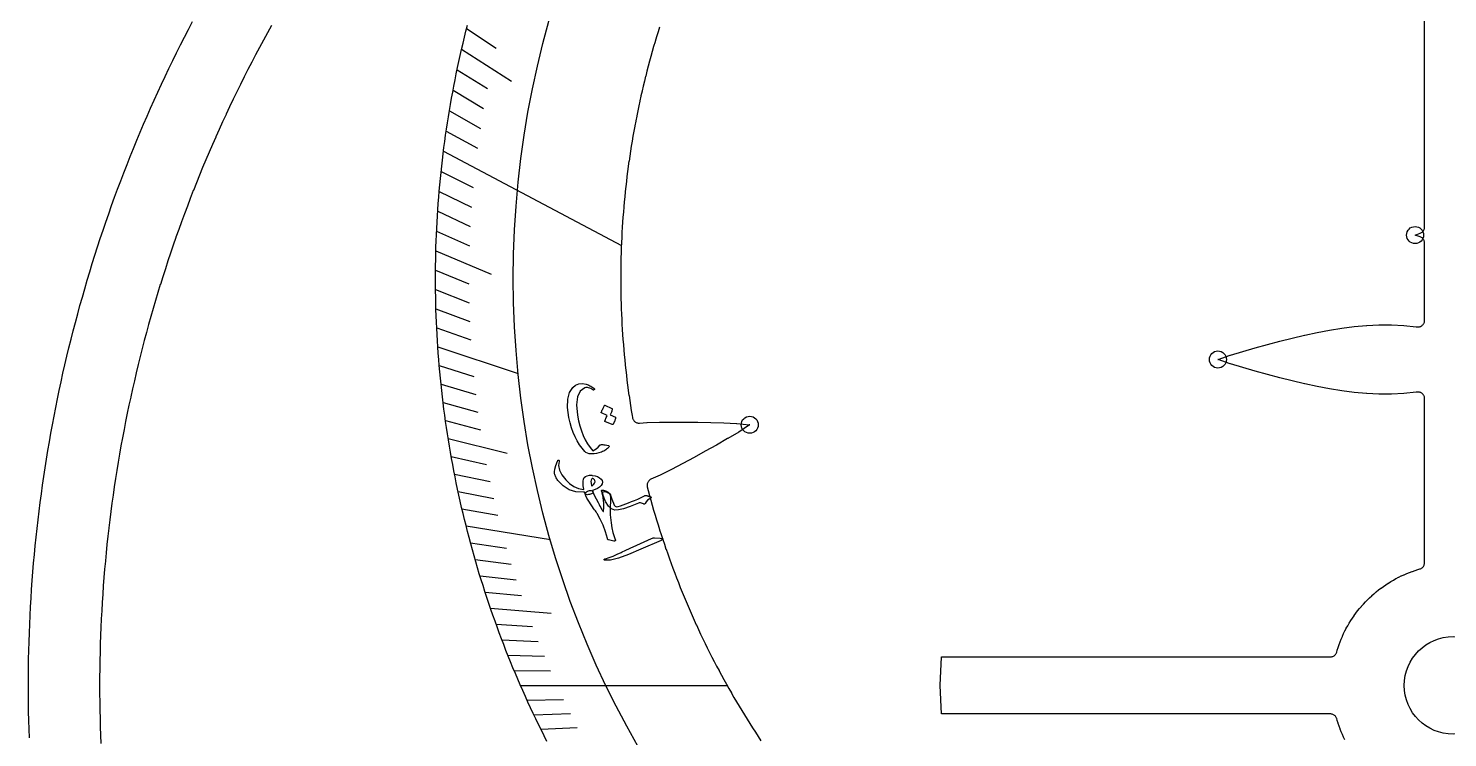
# Model space of a CAD drawing. Header units: millimetres. Extents: x -54 to 54, y -54 to 54.
# Drawn here: x -54 to -0.2, y -2 to 24.9 of the extents above; entities that cross this region are included whole.
import ezdxf

# ---------------------------------------------------------------- set-up
doc = ezdxf.new("R2010")
doc.units = ezdxf.units.MM
for name, color, linetype in [('CUT_INNER', 6, 'Continuous'), ('CUT_OUTER', 1, 'Continuous'), ('ENGRAVE', 7, 'Continuous'), ('ENGRAVE_FINE', 8, 'Continuous'), ('TEXT', 5, 'Continuous')]:
    doc.layers.add(name, color=color, linetype=linetype)

msp = doc.modelspace()

# ---------------------------------------------------------------- linework, layer by layer
at = {"layer": 'CUT_INNER'}
for points in [[(-4.1006, -2.0623), (-4.1486, -1.9639), (-4.1499, -1.9611), (-4.1956, -1.8615), (-4.1968, -1.8586), (-4.24, -1.7579), (-4.2412, -1.7551), (-4.2819, -1.6533), (-4.283, -1.6505), (-4.3212, -1.5478), (-4.3222, -1.5449), (-4.3578, -1.4412), (-4.3588, -1.4383), (-4.3919, -1.3339), (-4.3928, -1.3309), (-4.4132, -1.2604), (-4.4213, -1.237), (-4.4317, -1.2144), (-4.4442, -1.1931), (-4.4588, -1.173), (-4.4752, -1.1546), (-4.4935, -1.1378), (-4.5133, -1.1229), (-4.5345, -1.1101), (-4.5568, -1.0994), (-4.5801, -1.091), (-4.6041, -1.0849), (-4.6286, -1.0812), (-4.6534, -1.08), (-19.3823, -1.08), (-19.388, -1.0797), (-19.3885, -1.0741), (-19.441, -0.0061), (-19.441, 0.0061), (-19.3885, 1.0741), (-19.388, 1.0797), (-19.3823, 1.08), (-4.6534, 1.08), (-4.6286, 1.0812), (-4.6041, 1.0849), (-4.5801, 1.091), (-4.5568, 1.0994), (-4.5345, 1.1101), (-4.5133, 1.1229), (-4.4935, 1.1378), (-4.4752, 1.1546), (-4.4588, 1.173), (-4.4442, 1.1931), (-4.4317, 1.2144), (-4.4213, 1.237), (-4.4132, 1.2604), (-4.3928, 1.3309), (-4.3919, 1.3339), (-4.3588, 1.4383), (-4.3578, 1.4412), (-4.3222, 1.5449), (-4.3212, 1.5478), (-4.283, 1.6505), (-4.2819, 1.6533), (-4.2412, 1.7551), (-4.24, 1.7579), (-4.1968, 1.8586), (-4.1956, 1.8615), (-4.1499, 1.9611), (-4.1486, 1.9639), (-4.1006, 2.0623), (-4.0992, 2.0651), (-4.0487, 2.1623), (-4.0473, 2.1651), (-3.9944, 2.2611), (-3.9929, 2.2637), (-3.9377, 2.3584), (-3.9362, 2.361), (-3.8787, 2.4543), (-3.877, 2.4569), (-3.8173, 2.5488), (-3.8156, 2.5513), (-3.7536, 2.6417), (-3.7518, 2.6442), (-3.6876, 2.733), (-3.6858, 2.7355), (-3.6194, 2.8227), (-3.6176, 2.8251), (-3.5491, 2.9107), (-3.5471, 2.913), (-3.4766, 2.9969), (-3.4746, 2.9992), (-3.402, 3.0813), (-3.3999, 3.0836), (-3.3253, 3.1639), (-3.3232, 3.1661), (-3.2467, 3.2445), (-3.2445, 3.2467), (-3.1661, 3.3232), (-3.1639, 3.3253), (-3.0836, 3.3999), (-3.0813, 3.402), (-2.9992, 3.4746), (-2.9969, 3.4766), (-2.913, 3.5471), (-2.9107, 3.5491), (-2.8251, 3.6176), (-2.8227, 3.6194), (-2.7355, 3.6858), (-2.733, 3.6876), (-2.6442, 3.7518), (-2.6417, 3.7536), (-2.5513, 3.8156), (-2.5488, 3.8173), (-2.4569, 3.877), (-2.4543, 3.8787), (-2.361, 3.9362), (-2.3584, 3.9377), (-2.2637, 3.9929), (-2.2611, 3.9944), (-2.1651, 4.0473), (-2.1623, 4.0487), (-2.0651, 4.0992), (-2.0623, 4.1006), (-1.9639, 4.1486), (-1.9611, 4.1499), (-1.8615, 4.1956), (-1.8586, 4.1968), (-1.7579, 4.24), (-1.7551, 4.2412), (-1.6533, 4.2819), (-1.6505, 4.283), (-1.5478, 4.3212), (-1.5449, 4.3222), (-1.4412, 4.3578), (-1.4383, 4.3588), (-1.3339, 4.3919), (-1.3309, 4.3928), (-1.2604, 4.4132), (-1.237, 4.4213), (-1.2144, 4.4317), (-1.1931, 4.4442), (-1.173, 4.4588), (-1.1546, 4.4752), (-1.1378, 4.4935), (-1.1229, 4.5133), (-1.1101, 4.5345), (-1.0994, 4.5568), (-1.091, 4.5801), (-1.0849, 4.6041), (-1.0812, 4.6286), (-1.08, 4.6534), (-1.08, 10.8694), (-1.0811, 10.8933), (-1.0846, 10.917), (-1.0903, 10.9403), (-1.0982, 10.9629), (-1.1082, 10.9847), (-1.1202, 11.0054), (-1.1342, 11.0248), (-1.15, 11.0429), (-1.1674, 11.0593), (-1.1864, 11.074), (-1.2066, 11.0868), (-1.228, 11.0976), (-1.2503, 11.1063), (-1.2734, 11.1129), (-1.2969, 11.1172), (-1.3208, 11.1192), (-1.3448, 11.1189), (-1.3686, 11.1164), (-1.3973, 11.1119), (-1.404, 11.111), (-1.867, 11.0642), (-1.8735, 11.0638), (-2.3367, 11.0412), (-2.3429, 11.0411), (-2.8065, 11.0415), (-2.8122, 11.0416), (-3.2763, 11.0633), (-3.2815, 11.0637), (-3.7461, 11.1051), (-3.7508, 11.1056), (-4.216, 11.165), (-4.2201, 11.1656), (-4.6858, 11.2409), (-4.6894, 11.2415), (-5.1557, 11.3308), (-5.1586, 11.3314), (-5.6255, 11.4324), (-5.6279, 11.4329), (-6.0954, 11.5437), (-6.0972, 11.5442), (-6.5652, 11.6626), (-6.5665, 11.6629), (-7.0344, 11.787), (-7.5041, 11.9156), (-7.9739, 12.0479), (-7.9752, 12.0483), (-8.4405, 12.1846), (-8.4476, 12.1869), (-8.9077, 12.3522), (-8.9128, 12.3544), (-8.9077, 12.3566), (-8.4476, 12.5219), (-8.4405, 12.5242), (-7.9752, 12.6605), (-7.9739, 12.6609), (-7.5058, 12.7927), (-7.0364, 12.9213), (-6.5665, 13.0459), (-6.5652, 13.0462), (-6.0972, 13.1646), (-6.0954, 13.1651), (-5.6279, 13.2758), (-5.6255, 13.2764), (-5.1586, 13.3774), (-5.1557, 13.378), (-4.6894, 13.4673), (-4.6858, 13.4679), (-4.2201, 13.5432), (-4.216, 13.5438), (-3.7508, 13.6031), (-3.7461, 13.6037), (-3.2815, 13.6451), (-3.2763, 13.6455), (-2.8122, 13.6672), (-2.8065, 13.6673), (-2.3429, 13.6677), (-2.3367, 13.6675), (-1.8735, 13.645), (-1.867, 13.6445), (-1.404, 13.5978), (-1.3973, 13.5969), (-1.3686, 13.5924), (-1.3448, 13.5899), (-1.3208, 13.5896), (-1.2969, 13.5916), (-1.2734, 13.5959), (-1.2503, 13.6025), (-1.228, 13.6112), (-1.2066, 13.622), (-1.1864, 13.6348), (-1.1674, 13.6495), (-1.15, 13.6659), (-1.1342, 13.684), (-1.1202, 13.7034), (-1.1082, 13.7241), (-1.0982, 13.7459), (-1.0903, 13.7685), (-1.0846, 13.7918), (-1.0811, 13.8155), (-1.08, 13.8394), (-1.08, 16.7657), (-1.0813, 16.7912), (-1.0852, 16.8164), (-1.0916, 16.8411), (-1.1006, 16.8651), (-1.1119, 16.8879), (-1.1255, 16.9095), (-1.1412, 16.9296), (-1.1589, 16.948), (-1.1784, 16.9645), (-1.1995, 16.9789), (-1.2219, 16.9911), (-1.2455, 17.001), (-1.4344, 17.0689), (-1.4396, 17.0711), (-1.4344, 17.0732), (-1.2455, 17.1411), (-1.2219, 17.151), (-1.1995, 17.1632), (-1.1784, 17.1776), (-1.1589, 17.1941), (-1.1412, 17.2125), (-1.1255, 17.2326), (-1.1119, 17.2542), (-1.1006, 17.2771), (-1.0916, 17.301), (-1.0852, 17.3257), (-1.0813, 17.3509), (-1.08, 17.3764), (-1.08, 28.0387)], [(-44.7901, 25.0107), (-44.942, 24.7367), (-44.9428, 24.7354), (-45.093, 24.4605), (-45.0937, 24.4591), (-45.2422, 24.1833), (-45.2429, 24.182), (-45.3897, 23.9053), (-45.3904, 23.9039), (-45.5356, 23.6263), (-45.5363, 23.625), (-45.6797, 23.3465), (-45.6804, 23.3451), (-45.8221, 23.0657), (-45.8227, 23.0644), (-45.9627, 22.7842), (-45.9634, 22.7828), (-46.1017, 22.5017), (-46.1023, 22.5003), (-46.2389, 22.2184), (-46.2395, 22.217), (-46.3743, 21.9343), (-46.375, 21.9329), (-46.508, 21.6493), (-46.5087, 21.6479), (-46.64, 21.3635), (-46.6406, 21.3621), (-46.7702, 21.077), (-46.7708, 21.0756), (-46.8986, 20.7896), (-46.8993, 20.7882), (-47.0253, 20.5014), (-47.0259, 20.5), (-47.1502, 20.2125), (-47.1508, 20.2111), (-47.2734, 19.9228), (-47.274, 19.9214), (-47.3947, 19.6324), (-47.3953, 19.631), (-47.5143, 19.3412), (-47.5149, 19.3398), (-47.6321, 19.0493), (-47.6326, 19.0479), (-47.7481, 18.7567), (-47.7486, 18.7552), (-47.8623, 18.4633), (-47.8628, 18.4619), (-47.9746, 18.1693), (-47.9752, 18.1679), (-48.0852, 17.8746), (-48.0858, 17.8732), (-48.194, 17.5792), (-48.1945, 17.5778), (-48.3009, 17.2832), (-48.3015, 17.2817), (-48.4061, 16.9865), (-48.4066, 16.985), (-48.5094, 16.6891), (-48.5099, 16.6877), (-48.6109, 16.3912), (-48.6114, 16.3897), (-48.7106, 16.0926), (-48.711, 16.0911), (-48.8084, 15.7934), (-48.8089, 15.792), (-48.9044, 15.4936), (-48.9048, 15.4922), (-48.9985, 15.1933), (-48.999, 15.1918), (-49.0908, 14.8923), (-49.0913, 14.8909), (-49.1813, 14.5908), (-49.1817, 14.5894), (-49.2699, 14.2888), (-49.2703, 14.2873), (-49.3566, 13.9862), (-49.357, 13.9847), (-49.4415, 13.6831), (-49.4419, 13.6816), (-49.5245, 13.3795), (-49.5249, 13.378), (-49.6057, 13.0753), (-49.6061, 13.0739), (-49.685, 12.7707), (-49.6854, 12.7692), (-49.7624, 12.4656), (-49.7628, 12.4641), (-49.838, 12.1601), (-49.8383, 12.1586), (-49.9116, 11.854), (-49.912, 11.8525), (-49.9834, 11.5476), (-49.9838, 11.5461), (-50.0533, 11.2406), (-50.0537, 11.2391), (-50.1214, 10.9333), (-50.1217, 10.9318), (-50.1875, 10.6256), (-50.1878, 10.6241), (-50.2518, 10.3174), (-50.2521, 10.3159), (-50.3141, 10.0089), (-50.3144, 10.0074), (-50.3746, 9.7), (-50.3749, 9.6985), (-50.4332, 9.3907), (-50.4334, 9.3892), (-50.4898, 9.0811), (-50.4901, 9.0796), (-50.5446, 8.7711), (-50.5449, 8.7696), (-50.5975, 8.4608), (-50.5977, 8.4593), (-50.6484, 8.1502), (-50.6487, 8.1487), (-50.6975, 7.8393), (-50.6977, 7.8377), (-50.7446, 7.528), (-50.7449, 7.5265), (-50.7899, 7.2165), (-50.7901, 7.215), (-50.8332, 6.9048), (-50.8334, 6.9032), (-50.8746, 6.5927), (-50.8748, 6.5912), (-50.9141, 6.2804), (-50.9143, 6.2789), (-50.9517, 5.9679), (-50.9519, 5.9664), (-50.9873, 5.6552), (-50.9875, 5.6536), (-51.0211, 5.3422), (-51.0212, 5.3407), (-51.0529, 5.029), (-51.053, 5.0275), (-51.0828, 4.7157), (-51.0829, 4.7142), (-51.1108, 4.4022), (-51.1109, 4.4006), (-51.1368, 4.0885), (-51.1369, 4.0869), (-51.1609, 3.7746), (-51.1611, 3.7731), (-51.1831, 3.4606), (-51.1832, 3.4591), (-51.2034, 3.1465), (-51.2035, 3.145), (-51.2218, 2.8323), (-51.2218, 2.8308), (-51.2382, 2.5179), (-51.2382, 2.5164), (-51.2527, 2.2035), (-51.2527, 2.202), (-51.2652, 1.889), (-51.2653, 1.8874), (-51.2758, 1.5744), (-51.2759, 1.5729), (-51.2845, 1.2597), (-51.2846, 1.2582), (-51.2913, 0.945), (-51.2913, 0.9435), (-51.2961, 0.6303), (-51.2961, 0.6288), (-51.299, 0.3155), (-51.299, 0.314), (-51.3, 0.0008), (-51.3, -0.0008), (-51.299, -0.314), (-51.299, -0.3155), (-51.2961, -0.6288), (-51.2961, -0.6303), (-51.2913, -0.9435), (-51.2913, -0.945), (-51.2846, -1.2582), (-51.2845, -1.2597), (-51.2759, -1.5729), (-51.2758, -1.5744), (-51.2653, -1.8874), (-51.2652, -1.889), (-51.2527, -2.202)], [(-34.3435, -2.122), (-34.4506, -1.911), (-34.5563, -1.6993), (-34.6608, -1.4869), (-34.7639, -1.2739), (-34.8658, -1.0603), (-34.9663, -0.846), (-35.0655, -0.6312), (-35.1634, -0.4157), (-35.26, -0.1997), (-35.3552, 0.017), (-35.4491, 0.2342), (-35.5417, 0.452), (-35.633, 0.6704), (-35.7229, 0.8893), (-35.8114, 1.1087), (-35.8986, 1.3287), (-35.9845, 1.5493), (-36.069, 1.7703), (-36.1521, 1.9919), (-36.2339, 2.214), (-36.3143, 2.4366), (-36.3933, 2.6596), (-36.471, 2.8832), (-36.5473, 3.1072), (-36.6223, 3.3317), (-36.6958, 3.5566), (-36.768, 3.782), (-36.8388, 4.0078), (-36.9082, 4.2341), (-36.9762, 4.4608), (-37.0428, 4.6878), (-37.108, 4.9153), (-37.1718, 5.1432), (-37.2342, 5.3715), (-37.2953, 5.6002), (-37.3549, 5.8292), (-37.4131, 6.0586), (-37.4699, 6.2883), (-37.5253, 6.5184), (-37.5793, 6.7488), (-37.6318, 6.9795), (-37.683, 7.2106), (-37.7327, 7.442), (-37.781, 7.6737), (-37.8279, 7.9056), (-37.8734, 8.1379), (-37.9174, 8.3704), (-37.96, 8.6032), (-38.0012, 8.8362), (-38.0409, 9.0695), (-38.0793, 9.3031), (-38.1161, 9.5368), (-38.1516, 9.7708), (-38.1856, 10.005), (-38.2182, 10.2394), (-38.2493, 10.474), (-38.279, 10.7088), (-38.3073, 10.9438), (-38.3341, 11.1789), (-38.3594, 11.4142), (-38.3834, 11.6496), (-38.4058, 11.8852), (-38.4269, 12.121), (-38.4465, 12.3568), (-38.4646, 12.5928), (-38.4813, 12.8288), (-38.4965, 13.065), (-38.5103, 13.3012), (-38.5227, 13.5376), (-38.5336, 13.774), (-38.543, 14.0105), (-38.551, 14.247), (-38.5575, 14.4835), (-38.5626, 14.7201), (-38.5662, 14.9568), (-38.5684, 15.1934), (-38.5692, 15.4301), (-38.5684, 15.6667), (-38.5663, 15.9034), (-38.5626, 16.14), (-38.5576, 16.3766), (-38.551, 16.6132), (-38.543, 16.8497), (-38.5336, 17.0862), (-38.5227, 17.3226), (-38.5104, 17.5589), (-38.4966, 17.7952), (-38.4814, 18.0313), (-38.4647, 18.2674), (-38.4466, 18.5034), (-38.427, 18.7392), (-38.406, 18.9749), (-38.3835, 19.2105), (-38.3596, 19.446), (-38.3342, 19.6813), (-38.3074, 19.9164), (-38.2792, 20.1514), (-38.2495, 20.3862), (-38.2184, 20.6208), (-38.1858, 20.8552), (-38.1518, 21.0894), (-38.1164, 21.3233), (-38.0795, 21.5571), (-38.0412, 21.7907), (-38.0015, 22.0239), (-37.9603, 22.257), (-37.9177, 22.4898), (-37.8737, 22.7223), (-37.8282, 22.9546), (-37.7813, 23.1865), (-37.733, 23.4182), (-37.6833, 23.6496), (-37.6322, 23.8806), (-37.5796, 24.1114), (-37.5256, 24.3418), (-37.4703, 24.5719), (-37.4135, 24.8016), (-37.3553, 25.031)], [(-30.0762, 24.9581), (-30.1337, 24.7749), (-30.1341, 24.7734), (-30.1904, 24.5898), (-30.1909, 24.5883), (-30.2461, 24.4044), (-30.2465, 24.4029), (-30.3006, 24.2186), (-30.301, 24.2172), (-30.3539, 24.0326), (-30.3543, 24.0311), (-30.4061, 23.8461), (-30.4065, 23.8447), (-30.4572, 23.6594), (-30.4576, 23.6579), (-30.5071, 23.4724), (-30.5075, 23.4709), (-30.5559, 23.285), (-30.5562, 23.2836), (-30.6035, 23.0974), (-30.6039, 23.0959), (-30.6499, 22.9095), (-30.6503, 22.908), (-30.6953, 22.7213), (-30.6956, 22.7198), (-30.7394, 22.5328), (-30.7398, 22.5313), (-30.7824, 22.3441), (-30.7827, 22.3426), (-30.8242, 22.155), (-30.8246, 22.1535), (-30.8649, 21.9658), (-30.8652, 21.9643), (-30.9044, 21.7763), (-30.9048, 21.7748), (-30.9428, 21.5865), (-30.9431, 21.585), (-30.98, 21.3966), (-30.9803, 21.395), (-31.016, 21.2064), (-31.0163, 21.2048), (-31.0509, 21.0159), (-31.0511, 21.0144), (-31.0845, 20.8253), (-31.0848, 20.8238), (-31.1171, 20.6345), (-31.1173, 20.633), (-31.1484, 20.4434), (-31.1486, 20.4419), (-31.1786, 20.2522), (-31.1788, 20.2507), (-31.2076, 20.0608), (-31.2078, 20.0593), (-31.2354, 19.8693), (-31.2356, 19.8677), (-31.262, 19.6775), (-31.2622, 19.676), (-31.2875, 19.4856), (-31.2877, 19.4841), (-31.3118, 19.2936), (-31.312, 19.292), (-31.3349, 19.1014), (-31.3351, 19.0998), (-31.3568, 18.909), (-31.357, 18.9075), (-31.3776, 18.7166), (-31.3778, 18.715), (-31.3972, 18.524), (-31.3973, 18.5224), (-31.4155, 18.3313), (-31.4157, 18.3297), (-31.4328, 18.1384), (-31.4329, 18.1369), (-31.4488, 17.9455), (-31.4489, 17.944), (-31.4636, 17.7525), (-31.4637, 17.751), (-31.4773, 17.5594), (-31.4774, 17.5579), (-31.4897, 17.3662), (-31.4898, 17.3647), (-31.501, 17.173), (-31.5011, 17.1714), (-31.5111, 16.9797), (-31.5112, 16.9781), (-31.52, 16.7863), (-31.5201, 16.7847), (-31.5277, 16.5928), (-31.5278, 16.5913), (-31.5343, 16.3994), (-31.5343, 16.3978), (-31.5396, 16.2059), (-31.5397, 16.2043), (-31.5438, 16.0123), (-31.5438, 16.0108), (-31.5468, 15.8188), (-31.5468, 15.8172), (-31.5486, 15.6252), (-31.5486, 15.6237), (-31.5492, 15.4316), (-31.5492, 15.4301), (-31.5486, 15.238), (-31.5486, 15.2365), (-31.5468, 15.0445), (-31.5468, 15.0429), (-31.5438, 14.8509), (-31.5438, 14.8494), (-31.5397, 14.6574), (-31.5396, 14.6558), (-31.5343, 14.4638), (-31.5343, 14.4623), (-31.5278, 14.2704), (-31.5277, 14.2688), (-31.5201, 14.0769), (-31.52, 14.0754), (-31.5112, 13.8836), (-31.5111, 13.882), (-31.5011, 13.6902), (-31.501, 13.6887), (-31.4898, 13.497), (-31.4897, 13.4955), (-31.4774, 13.3038), (-31.4773, 13.3023), (-31.4637, 13.1107), (-31.4636, 13.1092), (-31.4489, 12.9177), (-31.4488, 12.9162), (-31.4329, 12.7248), (-31.4328, 12.7232), (-31.4157, 12.532), (-31.4155, 12.5304), (-31.3973, 12.3392), (-31.3972, 12.3377), (-31.3778, 12.1467), (-31.3776, 12.1451), (-31.357, 11.9542), (-31.3568, 11.9527), (-31.3351, 11.7619), (-31.3349, 11.7603), (-31.312, 11.5697), (-31.3118, 11.5681), (-31.2877, 11.3776), (-31.2875, 11.3761), (-31.2622, 11.1857), (-31.262, 11.1842), (-31.2356, 10.994), (-31.2354, 10.9924), (-31.2078, 10.8024), (-31.2076, 10.8009), (-31.1788, 10.611), (-31.1786, 10.6095), (-31.1486, 10.4198), (-31.1484, 10.4182), (-31.1173, 10.2287), (-31.1171, 10.2272), (-31.1041, 10.1511), (-31.0989, 10.1274), (-31.0913, 10.1043), (-31.0816, 10.082), (-31.0698, 10.0608), (-31.0559, 10.0409), (-31.0402, 10.0223), (-31.0228, 10.0054), (-31.0038, 9.9903), (-30.9834, 9.9771), (-30.9618, 9.9659), (-30.9393, 9.9568), (-30.9159, 9.95), (-30.8921, 9.9455), (-30.8679, 9.9433), (-30.8436, 9.9435), (-30.5537, 9.9599), (-30.5507, 9.96), (-30.0732, 9.9754), (-30.0708, 9.9755), (-29.5904, 9.9816), (-29.5885, 9.9817), (-29.1058, 9.9805), (-29.1044, 9.9805), (-28.6204, 9.9739), (-28.1335, 9.9632), (-27.6457, 9.949), (-27.6443, 9.949), (-27.1598, 9.9298), (-27.1523, 9.9293), (-26.6659, 9.8807), (-26.6604, 9.8798), (-26.6649, 9.8765), (-27.071, 9.6043), (-27.0773, 9.6004), (-27.4956, 9.355), (-27.4967, 9.3544), (-27.9187, 9.1128), (-28.3428, 8.874), (-28.7684, 8.639), (-28.7696, 8.6383), (-29.1948, 8.4097), (-29.1964, 8.4089), (-29.623, 8.1878), (-29.6252, 8.1867), (-30.0535, 7.9753), (-30.0562, 7.974), (-30.405, 7.8121), (-30.427, 7.8005), (-30.4477, 7.7868), (-30.467, 7.7712), (-30.4846, 7.7537), (-30.5004, 7.7345), (-30.5142, 7.7139), (-30.5259, 7.692), (-30.5354, 7.669), (-30.5425, 7.6453), (-30.5472, 7.6209), (-30.5496, 7.5962), (-30.5494, 7.5713), (-30.5468, 7.5467), (-30.5417, 7.5223), (-30.5075, 7.3908), (-30.5071, 7.3893), (-30.4576, 7.2037), (-30.4572, 7.2023), (-30.4065, 7.017), (-30.4061, 7.0155), (-30.3543, 6.8306), (-30.3539, 6.8291), (-30.301, 6.6445), (-30.3006, 6.643), (-30.2465, 6.4588), (-30.2461, 6.4573), (-30.1909, 6.2733), (-30.1904, 6.2719), (-30.1341, 6.0883), (-30.1337, 6.0868), (-30.0762, 5.9035), (-30.0758, 5.9021), (-30.0172, 5.7192), (-30.0167, 5.7177), (-29.9571, 5.5352), (-29.9566, 5.5337), (-29.8958, 5.3516), (-29.8953, 5.3501), (-29.8334, 5.1683), (-29.8329, 5.1669), (-29.7698, 4.9854), (-29.7693, 4.984), (-29.7052, 4.803), (-29.7047, 4.8015), (-29.6394, 4.6209), (-29.6389, 4.6195), (-29.5725, 4.4392), (-29.572, 4.4378), (-29.5045, 4.258), (-29.504, 4.2566), (-29.4354, 4.0772), (-29.4349, 4.0757), (-29.3652, 3.8968), (-29.3646, 3.8953), (-29.2939, 3.7168), (-29.2933, 3.7154), (-29.2214, 3.5373), (-29.2209, 3.5359), (-29.1479, 3.3582), (-29.1473, 3.3568), (-29.0733, 3.1796), (-29.0727, 3.1782), (-28.9976, 3.0014), (-28.997, 3), (-28.9208, 2.8237), (-28.9201, 2.8223), (-28.8429, 2.6465), (-28.8422, 2.6451), (-28.7639, 2.4698), (-28.7632, 2.4684), (-28.6838, 2.2935), (-28.6832, 2.2921), (-28.6027, 2.1178), (-28.602, 2.1164), (-28.5204, 1.9425), (-28.5198, 1.9411), (-28.4371, 1.7678), (-28.4365, 1.7664), (-28.3528, 1.5936), (-28.3521, 1.5922), (-28.2673, 1.4199), (-28.2666, 1.4185), (-28.1808, 1.2467), (-28.1801, 1.2453), (-28.0933, 1.074), (-28.0926, 1.0727), (-28.0046, 0.9019), (-28.0039, 0.9006), (-27.915, 0.7304), (-27.9142, 0.729), (-27.8242, 0.5594), (-27.8235, 0.558), (-27.7325, 0.3889), (-27.7317, 0.3876), (-27.6396, 0.219), (-27.6389, 0.2177), (-27.5458, 0.0497), (-27.545, 0.0484), (-27.4509, -0.119), (-27.4501, -0.1203), (-27.355, -0.2872), (-27.3542, -0.2885), (-27.258, -0.4547), (-27.2572, -0.456), (-27.16, -0.6217), (-27.1592, -0.623), (-27.061, -0.788), (-27.0602, -0.7893), (-26.961, -0.9537), (-26.9602, -0.9551), (-26.8599, -1.1189), (-26.8591, -1.1202), (-26.7579, -1.2834), (-26.7571, -1.2847), (-26.6548, -1.4472), (-26.654, -1.4485), (-26.5508, -1.6105), (-26.5499, -1.6118), (-26.4457, -1.7731), (-26.4449, -1.7743), (-26.3396, -1.935), (-26.3388, -1.9363), (-26.2326, -2.0963)]]:
    msp.add_lwpolyline(points, dxfattribs=at)
msp.add_circle((0, 0), 1.85, dxfattribs=at)
at = {"layer": 'CUT_OUTER'}
msp.add_lwpolyline([(-53.9634, -1.9884), (-53.9746, -1.6572), (-53.9837, -1.326), (-53.9908, -0.9947), (-53.9959, -0.6634), (-53.999, -0.3321), (-54, -0.0008), (-53.999, 0.3306), (-53.9959, 0.6619), (-53.9909, 0.9932), (-53.9838, 1.3245), (-53.9746, 1.6557), (-53.9634, 1.9868), (-53.9502, 2.3179), (-53.935, 2.6489), (-53.9177, 2.9798), (-53.8984, 3.3106), (-53.8771, 3.6412), (-53.8537, 3.9717), (-53.8284, 4.3021), (-53.8009, 4.6323), (-53.7715, 4.9623), (-53.74, 5.2922), (-53.7066, 5.6218), (-53.6711, 5.9512), (-53.6335, 6.2804), (-53.594, 6.6094), (-53.5524, 6.9381), (-53.5088, 7.2666), (-53.4632, 7.5948), (-53.4156, 7.9227), (-53.366, 8.2503), (-53.3144, 8.5776), (-53.2608, 8.9046), (-53.2051, 9.2312), (-53.1475, 9.5575), (-53.0878, 9.8834), (-53.0262, 10.209), (-52.9626, 10.5341), (-52.8969, 10.8589), (-52.8293, 11.1833), (-52.7597, 11.5072), (-52.6881, 11.8307), (-52.6145, 12.1538), (-52.5389, 12.4764), (-52.4614, 12.7985), (-52.3819, 13.1202), (-52.3004, 13.4414), (-52.2169, 13.762), (-52.1315, 14.0821), (-52.0441, 14.4018), (-51.9548, 14.7208), (-51.8635, 15.0393), (-51.7702, 15.3573), (-51.675, 15.6746), (-51.5778, 15.9914), (-51.4788, 16.3076), (-51.3777, 16.6232), (-51.2748, 16.9381), (-51.1699, 17.2524), (-51.063, 17.566), (-50.9543, 17.879), (-50.8436, 18.1913), (-50.7311, 18.503), (-50.6166, 18.8139), (-50.5002, 19.1241), (-50.3819, 19.4336), (-50.2617, 19.7424), (-50.1396, 20.0504), (-50.0156, 20.3577), (-49.8898, 20.6642), (-49.7621, 20.9699), (-49.6324, 21.2749), (-49.501, 21.579), (-49.3676, 21.8823), (-49.2324, 22.1848), (-49.0954, 22.4865), (-48.9565, 22.7873), (-48.8157, 23.0873), (-48.6732, 23.3864), (-48.5288, 23.6846), (-48.3825, 23.9819), (-48.2345, 24.2783), (-48.0846, 24.5738), (-47.9329, 24.8684), (-47.7794, 25.1621)], dxfattribs=at)
at = {"layer": 'ENGRAVE'}
for points in [[(-38.2671, 20.2483), (-31.5244, 16.6805)], [(-38.4818, 12.8364), (-35.4374, 11.8209)], [(-37.4098, 6.0454), (-34.217, 5.5295)], [(-35.3478, 0), (-27.518, 0)]]:
    msp.add_lwpolyline(points, dxfattribs=at)
for centre, radius in [((0, 15.4308), 35.6208), ((-1.4404, 17.0711), 0.324), ((-8.9137, 12.3544), 0.324), ((-26.6596, 9.88), 0.324)]:
    msp.add_circle(centre, radius, dxfattribs=at)
at = {"layer": 'ENGRAVE_FINE'}
for points in [[(-37.3896, 24.8963), (-36.2718, 24.152)], [(-37.5787, 24.1152), (-35.6894, 22.9028)], [(-37.7503, 23.3362), (-36.6047, 22.628)], [(-37.9046, 22.5596), (-36.7457, 21.8699)], [(-38.042, 21.7859), (-36.87, 21.1147)], [(-38.1627, 21.0153), (-36.9781, 20.363)], [(-38.3555, 19.4851), (-37.1466, 18.8709)], [(-38.4281, 18.7261), (-37.2077, 18.1313)], [(-38.4854, 17.9715), (-37.2537, 17.3964)], [(-38.5276, 17.2217), (-37.2851, 16.6663)], [(-38.555, 16.4769), (-36.4628, 15.5828)], [(-38.5679, 15.7374), (-37.305, 15.222)], [(-38.5668, 15.0033), (-37.2941, 14.5083)], [(-38.5518, 14.275), (-37.2699, 13.8004)], [(-38.5234, 13.5527), (-37.2326, 13.0985)], [(-38.4273, 12.1265), (-37.1199, 11.7139)], [(-38.3604, 11.423), (-37.0452, 11.0314)], [(-38.2811, 10.7262), (-36.9587, 10.3557)], [(-38.19, 10.0362), (-36.8607, 9.6869)], [(-38.0873, 9.3531), (-35.8561, 8.8052)], [(-37.9732, 8.677), (-36.6313, 8.3704)], [(-37.8482, 8.0081), (-36.5006, 7.723)], [(-37.7124, 7.3465), (-36.3596, 7.083)], [(-37.5662, 6.6922), (-36.2085, 6.4504)], [(-37.2436, 5.4061), (-35.8775, 5.2078)], [(-37.0678, 4.7744), (-35.6981, 4.598)], [(-36.8827, 4.1504), (-35.5098, 3.9959)], [(-36.6885, 3.5341), (-35.3129, 3.4015)], [(-36.4856, 2.9255), (-34.1837, 2.7409)], [(-36.2741, 2.3247), (-34.8942, 2.2362)], [(-36.0543, 1.7317), (-34.673, 1.6654)], [(-35.8265, 1.1466), (-34.4441, 1.1024)], [(-35.591, 0.5694), (-34.2079, 0.5472)], [(-35.0974, -0.5615), (-33.7144, -0.5393)], [(-34.8398, -1.115), (-33.4575, -1.0708)], [(-34.5754, -1.6607), (-33.1941, -1.5943)]]:
    msp.add_lwpolyline(points, dxfattribs=at)
at = {"layer": 'TEXT'}
for points in [[(-32.0037, 9.0313), (-32.0274, 9.0037), (-32.0544, 8.9774), (-32.0846, 8.9522), (-32.1181, 8.9283), (-32.1547, 8.9056), (-32.1941, 8.8842), (-32.2364, 8.8642), (-32.2815, 8.8454), (-32.3735, 8.8142), (-32.4665, 8.7921), (-32.5605, 8.7794), (-32.6556, 8.776), (-32.7423, 8.7827), (-32.8146, 8.7995), (-32.8724, 8.8262), (-32.9157, 8.8629), (-33.0158, 8.9874), (-33.1091, 9.1226), (-33.1955, 9.2684), (-33.2749, 9.4249), (-33.3466, 9.5919), (-33.4102, 9.7696), (-33.4654, 9.9578), (-33.5121, 10.1563), (-33.5655, 10.534), (-33.5575, 10.851), (-33.4899, 11.106), (-33.364, 11.2983), (-33.257, 11.3835), (-33.1364, 11.4312), (-33.0023, 11.4419), (-32.8548, 11.4159), (-32.8224, 11.4051), (-32.789, 11.392), (-32.7547, 11.3769), (-32.7195, 11.3595), (-32.6834, 11.3399), (-32.6463, 11.3182), (-32.6083, 11.2944), (-32.5694, 11.2684), (-32.5582, 11.2595), (-32.5507, 11.2496), (-32.547, 11.2389), (-32.547, 11.2273), (-32.5489, 11.2193), (-32.5536, 11.2121), (-32.5609, 11.2059), (-32.5709, 11.2006), (-32.5805, 11.1974), (-32.5902, 11.1972), (-32.5997, 11.2), (-32.6092, 11.2057), (-32.6472, 11.2298), (-32.6861, 11.2509), (-32.7259, 11.269), (-32.7665, 11.284), (-32.8047, 11.293), (-32.8408, 11.2959), (-32.8748, 11.2926), (-32.9068, 11.2833), (-33.0839, 11.1537), (-33.1913, 10.9372), (-33.2271, 10.634), (-33.1891, 10.2454), (-33.1473, 10.0349), (-33.0963, 9.8363), (-33.0365, 9.6496), (-32.9681, 9.475), (-32.8911, 9.3125), (-32.8058, 9.1617), (-32.7122, 9.0229), (-32.6106, 8.8961), (-32.5446, 8.9236), (-32.4746, 8.9699), (-32.4005, 9.0349), (-32.3222, 9.1185), (-32.3138, 9.1223), (-32.2975, 9.125), (-32.2732, 9.1268), (-32.2409, 9.1276), (-32.2375, 9.1267), (-32.2345, 9.1262), (-32.2321, 9.1261), (-32.2302, 9.1262), (-32.1856, 9.1239), (-32.1351, 9.1176), (-32.0785, 9.1074), (-32.0161, 9.0934), (-31.9963, 9.0856), (-31.9877, 9.0727), (-31.9902, 9.0546), (-32.0037, 9.0313)], [(-31.7532, 10.1737), (-31.7484, 10.1703), (-31.7449, 10.1651), (-31.7429, 10.1579), (-31.7422, 10.1489), (-31.7493, 10.1149), (-31.7577, 10.0817), (-31.7675, 10.0493), (-31.7787, 10.0177), (-31.7915, 9.9866), (-31.806, 9.9558), (-31.8223, 9.9253), (-31.8403, 9.8951), (-31.8463, 9.8888), (-31.8533, 9.8853), (-31.8611, 9.8845), (-31.8699, 9.8866), (-32.1512, 9.9998), (-32.1553, 10.0036), (-32.1564, 10.0099), (-32.1544, 10.0189), (-32.1495, 10.0305), (-32.1445, 10.0387), (-32.138, 10.0518), (-32.1299, 10.0698), (-32.1203, 10.0927), (-32.1089, 10.1207), (-32.0956, 10.154), (-32.0803, 10.1927), (-32.063, 10.2367), (-32.2809, 10.3298), (-32.2879, 10.3347), (-32.2905, 10.3418), (-32.2888, 10.3514), (-32.2827, 10.3633), (-32.2775, 10.3737), (-32.2697, 10.3899), (-32.2594, 10.4119), (-32.2465, 10.4398), (-32.2312, 10.474), (-32.2134, 10.5148), (-32.1931, 10.5623), (-32.1703, 10.6163), (-32.166, 10.6222), (-32.1613, 10.6252), (-32.1562, 10.6253), (-32.1506, 10.6226), (-31.8811, 10.4997), (-31.8763, 10.4963), (-31.8729, 10.491), (-31.8709, 10.4838), (-31.8704, 10.4747), (-31.8752, 10.4461), (-31.8817, 10.4179), (-31.8897, 10.3904), (-31.8993, 10.3634), (-31.9102, 10.3371), (-31.9224, 10.3113), (-31.9356, 10.2862), (-31.9501, 10.2617)], [(-32.9553, 7.322), (-33.2462, 7.3348), (-33.5062, 7.4138), (-33.7346, 7.5598), (-33.9307, 7.7732), (-33.9526, 7.8045), (-33.973, 7.8357), (-33.9917, 7.8668), (-34.009, 7.8978), (-34.0243, 7.9285), (-34.0376, 7.9588), (-34.0489, 7.9887), (-34.058, 8.0181), (-34.064, 8.0951), (-34.048, 8.2021), (-34.0098, 8.339), (-33.9489, 8.5053), (-33.9391, 8.5237), (-33.9283, 8.5356), (-33.9166, 8.5409), (-33.9039, 8.5397), (-33.8931, 8.5333), (-33.8868, 8.5233), (-33.8849, 8.5098), (-33.8874, 8.4926), (-33.9033, 8.3298), (-33.8668, 8.1584), (-33.7776, 7.9791), (-33.6356, 7.7929), (-33.4861, 7.6496), (-33.3235, 7.5411), (-33.1481, 7.4673), (-32.9602, 7.4278), (-32.9543, 7.4299), (-32.95, 7.433), (-32.9473, 7.437), (-32.9461, 7.4419), (-32.9674, 7.5594), (-32.9776, 7.6612), (-32.9768, 7.7473), (-32.9652, 7.8176), (-32.9357, 7.8767), (-32.8861, 7.9207), (-32.8165, 7.9498), (-32.727, 7.9641), (-32.7149, 7.9649), (-32.7024, 7.9653), (-32.6897, 7.9653), (-32.6767, 7.965), (-32.6632, 7.9644), (-32.6489, 7.9635), (-32.6339, 7.9623), (-32.6182, 7.9609), (-32.5147, 7.9435), (-32.4254, 7.9144), (-32.3503, 7.8735), (-32.2893, 7.8208), (-32.2487, 7.7619), (-32.2349, 7.7023), (-32.2479, 7.6419), (-32.2877, 7.5806), (-32.349, 7.5204), (-32.4244, 7.4676), (-32.5138, 7.4221), (-32.6172, 7.384), (-32.6155, 7.3775), (-32.6136, 7.3712), (-32.6116, 7.3652), (-32.6094, 7.3595), (-32.6072, 7.3537), (-32.6052, 7.3477), (-32.6033, 7.3414), (-32.6016, 7.3349), (-32.6007, 7.3113), (-32.6106, 7.2902), (-32.6311, 7.2718), (-32.6624, 7.256), (-32.6981, 7.2438), (-32.7351, 7.2352), (-32.7735, 7.2302), (-32.8132, 7.229), (-32.849, 7.2314), (-32.8757, 7.2374), (-32.8932, 7.2471), (-32.9016, 7.2604), (-32.9173, 7.3242), (-32.9234, 7.3232), (-32.9318, 7.3225), (-32.9424, 7.3221), (-32.9553, 7.322)], [(-32.6248, 7.5727), (-32.5727, 7.6222), (-32.5391, 7.6707), (-32.524, 7.7181), (-32.5273, 7.7647), (-32.5407, 7.7898), (-32.5574, 7.8111), (-32.5776, 7.8285), (-32.6013, 7.842), (-32.613, 7.8455), (-32.6243, 7.8437), (-32.6353, 7.8367), (-32.646, 7.8246), (-32.668, 7.7832), (-32.6767, 7.7286), (-32.6722, 7.6607), (-32.6544, 7.5797), (-32.6507, 7.5718), (-32.6446, 7.568), (-32.6359, 7.5683), (-32.6248, 7.5727)], [(-31.9378, 6.9226), (-31.9468, 6.8363), (-31.9522, 6.7473), (-31.954, 6.6557), (-31.9522, 6.5614), (-31.947, 6.4648), (-31.9389, 6.3663), (-31.9277, 6.2659), (-31.9134, 6.1637), (-31.8804, 5.9675), (-31.8425, 5.7961), (-31.8002, 5.6494), (-31.7538, 5.5275), (-31.7496, 5.5142), (-31.7494, 5.5022), (-31.7533, 5.4917), (-31.7611, 5.4826), (-31.7715, 5.4755), (-31.7833, 5.4711), (-31.7964, 5.4695), (-31.8107, 5.4706), (-32.013, 5.5148), (-32.0298, 5.5201), (-32.0426, 5.5298), (-32.0514, 5.5439), (-32.0562, 5.5624), (-32.1311, 5.8253), (-32.2209, 6.0717), (-32.3262, 6.302), (-32.4473, 6.5166), (-32.4542, 6.5285), (-32.467, 6.5486), (-32.4859, 6.5769), (-32.5106, 6.6134), (-32.5413, 6.6581), (-32.5779, 6.7111), (-32.6203, 6.7724), (-32.6684, 6.8421), (-32.7592, 6.9783), (-32.8283, 7.0942), (-32.876, 7.1894), (-32.9024, 7.2638), (-32.9002, 7.2848), (-32.8835, 7.3076), (-32.8524, 7.3322), (-32.8068, 7.3586), (-32.7293, 7.3863), (-32.6698, 7.3914), (-32.6283, 7.374), (-32.6049, 7.3341), (-32.5819, 7.2702), (-32.5419, 7.1811), (-32.4847, 7.0668), (-32.41, 6.9278), (-32.3717, 6.858), (-32.338, 6.7969), (-32.3089, 6.7447), (-32.2846, 6.7012), (-32.265, 6.6666), (-32.2502, 6.6411), (-32.2404, 6.6247), (-32.2354, 6.6173), (-32.233, 6.6146), (-32.2309, 6.6123), (-32.2292, 6.6104), (-32.2277, 6.6088), (-32.2266, 6.6073), (-32.2256, 6.6058), (-32.2249, 6.6043), (-32.2243, 6.6026), (-32.2166, 6.5939), (-32.2106, 6.5914), (-32.2064, 6.595), (-32.2038, 6.6047), (-32.1966, 6.6467), (-32.1914, 6.6902), (-32.1882, 6.7354), (-32.1868, 6.7823), (-32.1872, 6.8308), (-32.1891, 6.8811), (-32.1924, 6.9332), (-32.1973, 6.9871), (-32.2029, 7.0397), (-32.2095, 7.0914), (-32.2172, 7.1422), (-32.2258, 7.192), (-32.2355, 7.2405), (-32.2464, 7.2871), (-32.2586, 7.3318), (-32.2719, 7.3748), (-32.2733, 7.3865), (-32.2709, 7.3952), (-32.2647, 7.4009), (-32.2546, 7.4036), (-32.2353, 7.4025), (-32.2161, 7.4001), (-32.197, 7.3963), (-32.178, 7.3912), (-32.1588, 7.3851), (-32.1389, 7.3783), (-32.1184, 7.3708), (-32.0973, 7.3626), (-32.0563, 7.3434), (-32.0232, 7.3222), (-31.9978, 7.299), (-31.9802, 7.2739), (-31.9528, 7.2062), (-31.9366, 7.1251), (-31.9317, 7.0306), (-31.9378, 6.9226)], [(-31.6447, 6.7753), (-31.5525, 6.8082), (-31.4557, 6.8439), (-31.3543, 6.8822), (-31.2484, 6.9231), (-31.1376, 6.9671), (-31.0215, 7.0143), (-30.9001, 7.0647), (-30.7734, 7.1182), (-30.6491, 7.1921), (-30.6316, 7.1972), (-30.6142, 7.1998), (-30.5971, 7.1998), (-30.5801, 7.1972), (-30.5713, 7.1953), (-30.5595, 7.1924), (-30.5447, 7.1883), (-30.5271, 7.1831), (-30.5063, 7.1771), (-30.4823, 7.1706), (-30.4551, 7.1634), (-30.4246, 7.1558), (-30.4146, 7.1529), (-30.4067, 7.1481), (-30.401, 7.1416), (-30.3974, 7.1332), (-30.397, 7.1256), (-30.4003, 7.1182), (-30.4072, 7.1111), (-30.4176, 7.1043), (-30.4763, 7.0652), (-30.5305, 7.0181), (-30.5802, 6.9628), (-30.6253, 6.8994), (-30.6384, 6.8829), (-30.6535, 6.8738), (-30.6706, 6.8722), (-30.6899, 6.878), (-30.8031, 6.9176), (-30.8162, 6.9197), (-30.8325, 6.9188), (-30.8519, 6.9149), (-30.8745, 6.908), (-31.1852, 6.7841), (-31.4386, 6.6987), (-31.6351, 6.6524), (-31.7746, 6.6456), (-31.9017, 6.6906), (-32.0178, 6.7979), (-32.1222, 6.9678), (-32.2139, 7.2003), (-32.2316, 7.2908), (-32.2147, 7.3419), (-32.1633, 7.3535), (-32.0775, 7.3258), (-32.0657, 7.3202), (-32.0541, 7.3147), (-32.0428, 7.3094), (-32.0318, 7.3043), (-32.021, 7.2993), (-32.0105, 7.2945), (-32.0002, 7.2898), (-31.9902, 7.2853), (-31.9702, 7.273), (-31.9538, 7.2563), (-31.9412, 7.2352), (-31.9322, 7.2097), (-31.8982, 7.0938), (-31.8633, 6.9929), (-31.8277, 6.9071), (-31.7915, 6.8363), (-31.7638, 6.7983), (-31.7301, 6.7755), (-31.6904, 6.7678), (-31.6447, 6.7753)], [(-30.0511, 5.5783), (-29.9818, 5.5686), (-29.9531, 5.552), (-29.9649, 5.5283), (-30.0174, 5.4976), (-30.7834, 5.1639), (-31.2534, 4.9586), (-31.637, 4.819), (-31.9347, 4.7466), (-32.1466, 4.742), (-32.166, 4.7477), (-32.1776, 4.7545), (-32.1816, 4.7625), (-32.178, 4.7717), (-32.1704, 4.7806), (-32.1595, 4.7888), (-32.1452, 4.7962), (-32.1275, 4.803), (-31.9878, 4.8492), (-31.8418, 4.9047), (-31.6895, 4.9694), (-31.5307, 5.0433), (-31.489, 5.0617), (-31.3766, 5.1127), (-31.1935, 5.1961), (-30.9395, 5.3115), (-30.3774, 5.5708), (-30.3468, 5.5825), (-30.3176, 5.5902), (-30.2899, 5.5941), (-30.2635, 5.5941)]]:
    msp.add_lwpolyline(points, close=True, dxfattribs=at)

doc.saveas('drawing.dxf')
